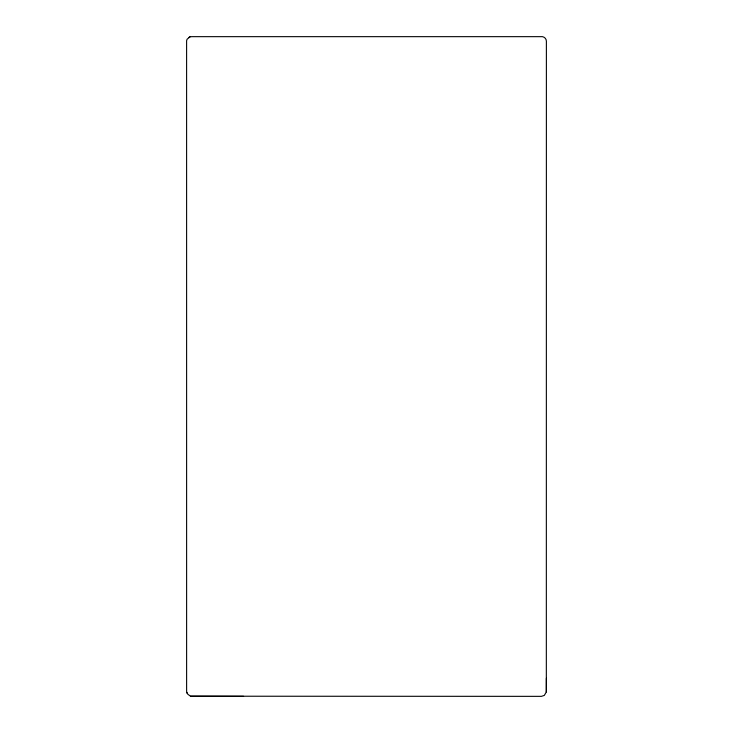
<?xml version="1.0" encoding="UTF-8"?>
<svg xmlns="http://www.w3.org/2000/svg" width="733" height="733" viewBox="0 0 733 733"><rect width="100%" height="100%" fill="white"/><g stroke="black" fill="none" stroke-linecap="round" stroke-linejoin="round"><path stroke-width="1.1" d="M546.378 678.291L546.332 691.934L546.387 41.268C546.433 38.345 543.547 36.109 540.734 36.659L191.954 36.659L190.104 36.778L187.107 39.206L186.603 40.727L186.622 691.631L187.804 694.243L190.507 696.203L243.594 696.313M546.332 691.934L544.307 695.406L541.43 696.35L190.516 696.203M188.821 37.465L190.122 36.778M186.823 692.731L187.181 693.427"/></g></svg>
